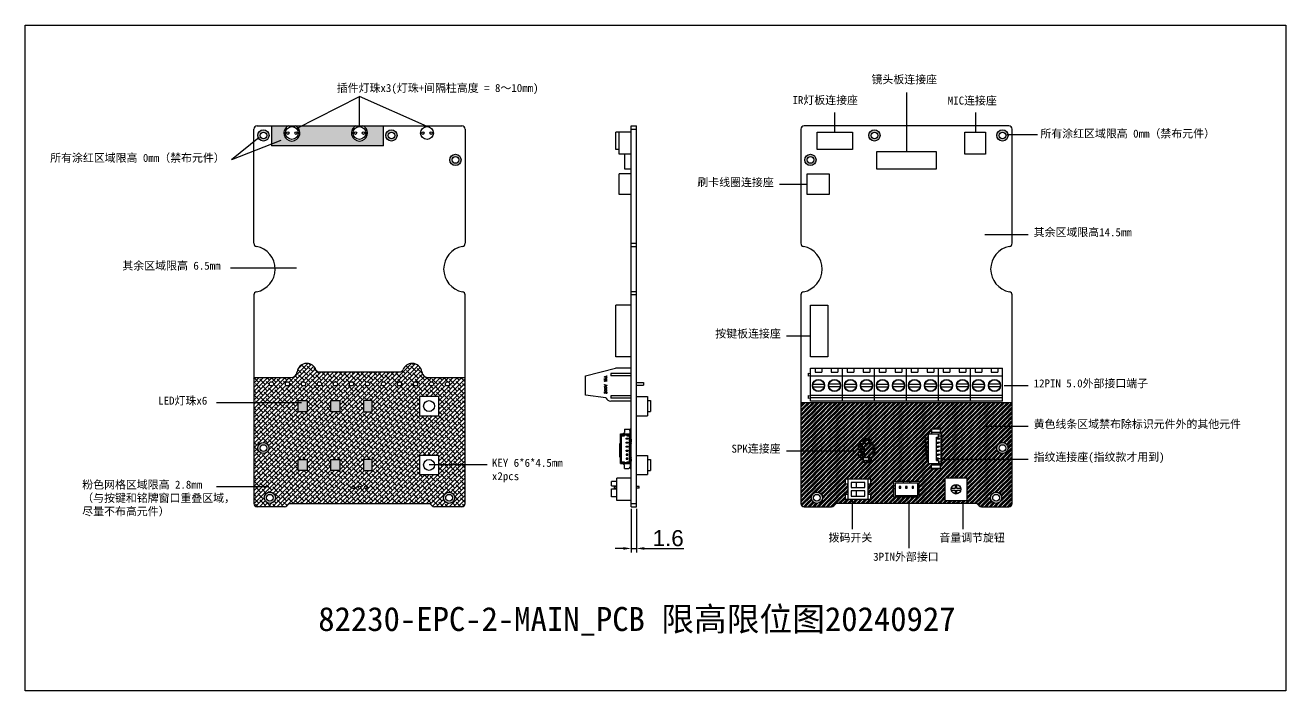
# Model space of a CAD drawing. Header units: millimetres. Extents: x 7 to 1252, y -707 to 211.
# Drawn here: x 6.5 to 400.3, y -474.8 to -266.9 of the extents above; entities that cross this region are included whole.
import ezdxf

# ---------------------------------------------------------------- set-up
doc = ezdxf.new("R2010")
doc.units = ezdxf.units.MM
doc.layers.add('02___PRT_ALL_AXES', color=7, linetype='Continuous')
doc.layers.add('03___PRT_ALL_CURVES', color=7, linetype='Continuous')
doc.styles.get("Standard").update_dxf_attribs({"font": 'arial.ttf'})
doc.dimstyles.new('ISO-25', dxfattribs={"dimtxt": 5, "dimasz": 2.5, "dimexe": 1.25, "dimexo": 0.625, "dimtad": 1, "dimdsep": 46, "dimtxsty": 'Standard', "dimcen": 0, "dimclrd": 6, "dimclre": 6, "dimadec": 0, "dimazin": 2, "dimtfac": 1, "dimtmove": 0, "dimatfit": 3, "dimfxl": 1, "dimarcsym": 0})

# ---------------------------------------------------------------- blocks, each defined once
blk = doc.blocks.new('*D8')
at = {"color": 6, "lineweight": -2}
for p, q in [((195.84, -418), (195.84, -431.63)), ((197.44, -418), (197.44, -431.63)), ((193.34, -430.38), (190.84, -430.38)), ((195.84, -430.38), (197.44, -430.38)), ((199.94, -430.38), (212.32, -430.38))]:
    blk.add_line(p, q, dxfattribs=at)
at = {"color": 6}
for points in [[(193.34, -429.96), (193.34, -430.8), (195.84, -430.38)], [(199.94, -429.96), (199.94, -430.8), (197.44, -430.38)]]:
    blk.add_solid(points, dxfattribs=at)
at = {"layer": 'Defpoints', "color": 0}
for p in [(195.84, -417.38), (197.44, -417.38), (197.44, -430.38)]:
    blk.add_point(p, dxfattribs=at)
at = {"color": 0, "insert": (207.38, -427.2), "char_height": 5, "attachment_point": 5}
blk.add_mtext('1.6', dxfattribs=at)

msp = doc.modelspace()

# ---------------------------------------------------------------- hatches: boundary and pattern name
h = msp.add_hatch(color=1)
h.dxf.hatch_style = 1
h.paths.add_polyline_path([(122.684, -301.378, 1), (119.184, -301.378, 1)])
h.paths.add_polyline_path([(119.884, -301.378, -1), (121.984, -301.378, -1)], flags=16)
h.paths.add_polyline_path([(140.684, -414.545, 1), (137.184, -414.545, 1)])
h.paths.add_polyline_path([(137.884, -414.545, -1), (139.984, -414.545, -1)], flags=16)
h.paths.add_polyline_path([(84.684, -414.545, 1), (81.184, -414.545, 1)])
h.paths.add_polyline_path([(81.884, -414.545, -1), (83.984, -414.545, -1)], flags=16)
h.paths.add_polyline_path([(82.684, -399.014, 1), (79.184, -399.014, 1)])
h.paths.add_polyline_path([(79.884, -399.014, -1), (81.984, -399.014, -1)], flags=16)
h.paths.add_polyline_path([(139.184, -309.014, 1), (142.684, -309.014, 1)])
h.paths.add_polyline_path([(141.984, -309.014, -1), (139.884, -309.014, -1)], flags=16)
h.paths.add_polyline_path([(79.184, -301.378, 1), (82.684, -301.378, 1)])
h.paths.add_polyline_path([(81.984, -301.378, -1), (79.884, -301.378, -1)], flags=16)
h.paths.add_polyline_path([(109.844, -298.378), (92.858, -298.378), (91.691, -298.97, -2.9758017), (88.73, -298.378), (83.434, -298.378), (83.434, -304.628), (118.434, -304.628), (118.434, -298.378), (112.024, -298.378, -4.3588989)])
h = msp.add_hatch(color=1)
h.dxf.hatch_style = 1
h.paths.add_polyline_path([(313.58, -301.378, 1), (310.08, -301.378, 1)])
h.paths.add_polyline_path([(312.88, -301.378, 1), (310.78, -301.378, 1)], flags=16)
h.paths.add_polyline_path([(273.58, -301.378, 1), (270.08, -301.378, 1)])
h.paths.add_polyline_path([(272.88, -301.378, 1), (270.78, -301.378, 1)], flags=16)
h.paths.add_polyline_path([(253.58, -309.014, 1), (250.08, -309.014, 1)])
h.paths.add_polyline_path([(252.88, -309.014, 1), (250.78, -309.014, 1)], flags=16)
h.paths.add_polyline_path([(313.58, -399.014, 1), (310.08, -399.014, 1)])
h.paths.add_polyline_path([(312.88, -399.014, 1), (310.78, -399.014, 1)], flags=16)
h.paths.add_polyline_path([(311.58, -414.545, 1), (308.08, -414.545, 1)])
h.paths.add_polyline_path([(310.88, -414.545, 1), (308.78, -414.545, 1)], flags=16)
h.paths.add_polyline_path([(255.58, -414.545, 1), (252.08, -414.545, 1)])
h.paths.add_polyline_path([(254.88, -414.545, 1), (252.78, -414.545, 1)], flags=16)
h = msp.add_hatch()
h.set_pattern_fill('ANSI38', color=241, scale=0.3)
h.paths.add_polyline_path([(143.934, -377.014), (132.386, -377.014, -0.3822863), (130.398, -375.234, 0.3822863), (127.416, -372.564, 0.3236685), (124.526, -374.566, -0.3181696), (123.583, -375.234), (98.285, -375.234, -0.3180805), (97.342, -374.566, 0.3180805), (94.512, -372.564, 0.3880994), (91.47, -375.233, -0.3823569), (89.482, -377.014), (77.934, -377.014), (77.934, -416.378, 0.4142136), (78.934, -417.378), (87.52, -417.378, 0.1989124), (88.227, -417.085), (88.934, -416.378), (132.934, -416.378), (133.641, -417.085, 0.1989124), (134.348, -417.378), (142.934, -417.378, 0.4142136), (143.934, -416.378)])
h.paths.add_polyline_path([(114.95, -402.555), (114.95, -406.055), (112.15, -406.055), (112.15, -402.555)], flags=16)
h.paths.add_polyline_path([(129.68, -401.305), (135.68, -401.305), (135.68, -407.305), (129.68, -407.305)], flags=16)
h.paths.add_polyline_path([(134.38, -404.305, -1), (130.98, -404.305, -1)], flags=0)
h.paths.add_polyline_path([(113.334, -411.308, -1), (112.534, -411.308, -1)], flags=16)
h.paths.add_polyline_path([(111.334, -411.308, -1), (110.534, -411.308, -1)], flags=16)
h.paths.add_polyline_path([(129.68, -388.905), (129.68, -382.905), (135.68, -382.905), (135.68, -388.905)], flags=16)
h.paths.add_polyline_path([(114.95, -387.655), (112.15, -387.655), (112.15, -384.155), (114.95, -384.155)], flags=16)
h.paths.add_polyline_path([(109.334, -411.308, -1), (108.534, -411.308, -1)], flags=16)
h.paths.add_polyline_path([(104.75, -402.555), (104.75, -406.055), (101.95, -406.055), (101.95, -402.555)], flags=16)
h.paths.add_polyline_path([(130.98, -385.905, -1), (134.38, -385.905, -1)], flags=0)
h.paths.add_polyline_path([(140.684, -414.545, -1), (137.184, -414.545, -1)], flags=16)
h.paths.add_polyline_path([(139.984, -414.545, -1), (137.884, -414.545, -1)], flags=0)
h.paths.add_polyline_path([(104.75, -387.655), (101.95, -387.655), (101.95, -384.155), (104.75, -384.155)], flags=16)
h.paths.add_polyline_path([(122.784, -378.978, -1), (124.084, -378.978, -1)], flags=16)
h.paths.add_polyline_path([(117.784, -378.978, -1), (119.084, -378.978, -1)], flags=16)
h.paths.add_polyline_path([(127.784, -378.978, -1), (129.084, -378.978, -1)], flags=16)
h.paths.add_polyline_path([(112.784, -378.978, -1), (114.084, -378.978, -1)], flags=16)
h.paths.add_polyline_path([(132.784, -378.978, -1), (134.084, -378.978, -1)], flags=16)
h.paths.add_polyline_path([(107.784, -378.978, -1), (109.084, -378.978, -1)], flags=16)
h.paths.add_polyline_path([(94.55, -402.555), (94.55, -406.055), (91.75, -406.055), (91.75, -402.555)], flags=16)
h.paths.add_polyline_path([(137.784, -378.978, -1), (139.084, -378.978, -1)], flags=16)
h.paths.add_polyline_path([(102.784, -378.978, -1), (104.084, -378.978, -1)], flags=16)
h.paths.add_polyline_path([(94.55, -387.655), (91.75, -387.655), (91.75, -384.155), (94.55, -384.155)], flags=16)
h.paths.add_polyline_path([(97.784, -378.978, -1), (99.084, -378.978, -1)], flags=16)
h.paths.add_polyline_path([(92.784, -378.978, -1), (94.084, -378.978, -1)], flags=16)
h.paths.add_polyline_path([(79.184, -399.014, -1), (82.684, -399.014, -1)], flags=16)
h.paths.add_polyline_path([(84.684, -414.545, -1), (81.184, -414.545, -1)], flags=16)
h.paths.add_polyline_path([(87.784, -378.978, -1), (89.084, -378.978, -1)], flags=16)
h.paths.add_polyline_path([(79.884, -399.014, -1), (81.984, -399.014, -1)], flags=0)
h.paths.add_polyline_path([(83.984, -414.545, -1), (81.884, -414.545, -1)], flags=0)
h.paths.add_polyline_path([(82.784, -378.978, -1), (84.084, -378.978, -1)], flags=16)
h = msp.add_hatch(color=2)
h.dxf.hatch_style = 1
h.paths.add_polyline_path([(94.55, -384.155), (91.75, -384.155), (91.75, -387.655), (94.55, -387.655)])
h.paths.add_polyline_path([(101.95, -387.655), (104.75, -387.655), (104.75, -384.155), (101.95, -384.155)])
h.paths.add_polyline_path([(114.95, -387.655), (114.95, -384.155), (112.15, -384.155), (112.15, -387.655)])
h = msp.add_hatch()
h.set_pattern_fill('GOST_GROUND', color=61, scale=0.1)
h.set_pattern_definition([(45, (58.3986, -429.0082), (1.4142136, 0), [2]), (45, (58.6986, -429.0082), (1.4142136, 0), [2]), (45, (58.9986, -429.0082), (1.4142136, 0), [2])])
h.paths.add_polyline_path([(314.83, -402.492), (314.83, -384.786), (248.83, -384.786), (248.83, -416.378, 0.4142136), (249.83, -417.378), (258.416, -417.378, 0.1989124), (259.123, -417.085), (259.83, -416.378), (303.83, -416.378), (304.537, -417.085, 0.1989124), (305.244, -417.378), (313.83, -417.378, 0.4142136), (314.83, -416.378), (314.83, -402.492), (292.83, -402.492), (292.83, -403.878), (292.43, -403.878), (292.43, -405.378), (291.83, -405.378), (291.63, -405.578), (289.83, -405.578), (289.63, -405.378), (289.63, -403.878), (288.63, -403.878), (288.63, -402.538), (287.63, -402.538), (287.63, -402.218), (288.63, -402.218), (288.63, -401.288), (287.63, -401.288), (287.63, -400.968), (288.63, -400.968), (288.63, -400.038), (287.63, -400.038), (287.63, -399.718), (288.63, -399.718), (288.63, -398.788), (287.63, -398.788), (287.63, -398.468), (288.63, -398.468), (288.63, -397.538), (287.63, -397.538), (287.63, -397.218), (288.63, -397.218), (288.63, -396.288), (287.63, -396.288), (287.63, -395.968), (288.63, -395.968), (288.63, -394.628), (289.63, -394.628), (289.63, -393.128), (289.83, -392.928), (291.63, -392.928), (291.83, -393.128), (292.43, -393.128), (292.43, -394.628), (292.83, -394.628), (292.83, -402.492)])
h.paths.add_polyline_path([(313.58, -399.014, -1), (310.08, -399.014, -1)], flags=16)
h.paths.add_polyline_path([(312.88, -399.014, -1), (310.78, -399.014, -1)], flags=0)
h.paths.add_polyline_path([(300.83, -408.378), (300.83, -415.378), (293.83, -415.378), (293.83, -408.378)], flags=16)
h.paths.add_polyline_path([(298.83, -411.878, -1), (295.83, -411.878, -1)], flags=0)
h.paths.add_polyline_path([(311.58, -414.545, -1), (308.08, -414.545, -1)], flags=16)
h.paths.add_polyline_path([(310.88, -414.545, -1), (308.78, -414.545, -1)], flags=0)
h.paths.add_polyline_path([(285.83, -409.458), (285.83, -414.298), (277.83, -414.298), (277.83, -409.458)], flags=16)
h.paths.add_polyline_path([(285.33, -409.958), (285.33, -413.798), (278.33, -413.798), (278.33, -409.958)], flags=0)
h.paths.add_polyline_path([(284.08, -411.058), (284.08, -411.558), (283.58, -411.558), (283.58, -411.058)], flags=0)
h.paths.add_polyline_path([(282.08, -411.058), (282.08, -411.558), (281.58, -411.558), (281.58, -411.058)], flags=0)
h.paths.add_polyline_path([(280.08, -411.058), (280.08, -411.558), (279.58, -411.558), (279.58, -411.058)], flags=0)
h.paths.add_polyline_path([(266.83, -397.628), (268.33, -397.628), (268.33, -397.579), (268.3, -397.579)], flags=16)
h.paths.add_polyline_path([(268.32, -397.559, -1), (268.28, -397.559)], flags=16)
h.paths.add_polyline_path([(270.08, -397.559), (270.1, -397.559), (270.1, -397.349), (270.1, -397.344, 0.2403212), (270.08, -397.314), (270.08, -396.599), (270.06, -396.599), (270.06, -396.619, 2.4142136), (270.04, -396.599), (268.28, -396.599, -0.4142136), (268.3, -396.579), (268.33, -396.579), (268.33, -396.148), (268.28, -396.148, -1), (268.32, -396.148), (268.33, -396.128), (268.33, -396.579), (270.08, -396.579)], flags=16)
h.paths.add_polyline_path([(270.06, -401.967, 2.4142136), (270.04, -401.947), (268.3, -401.947), (268.3, -402.907), (268.32, -402.907, -1), (268.28, -402.907), (268.3, -402.907), (268.3, -402.887, 2.4142136), (268.32, -402.907), (270.06, -402.907), (270.06, -401.947), (270.04, -401.947, -1), (270.08, -401.947), (270.06, -401.947)], flags=16)
h.paths.add_polyline_path([(267.83, -398.978), (267.83, -399.278), (267.43, -399.207), (267.43, -399.048)], flags=16)
h.paths.add_polyline_path([(267.83, -400.228), (267.83, -400.528), (267.43, -400.457), (267.43, -400.298)], flags=16)
h.paths.add_polyline_path([(270.68, -408.728), (270.68, -410.228), (269.83, -410.228), (269.83, -413.528), (270.68, -413.528), (270.68, -415.028), (269.83, -415.028), (263.53, -415.028), (262.68, -415.028), (262.68, -413.528), (263.53, -413.528), (263.53, -410.228), (262.68, -410.228), (262.68, -408.728), (263.53, -408.728), (269.83, -408.728)], flags=16)
h.paths.add_polyline_path([(268.83, -409.728), (268.83, -411.378), (264.53, -411.378), (264.53, -409.728)], flags=0)
h.paths.add_polyline_path([(268.83, -412.378), (268.83, -414.028), (264.53, -414.028), (264.53, -412.378)], flags=0)
h.paths.add_polyline_path([(255.58, -414.545, -1), (252.08, -414.545, -1)], flags=16)
h.paths.add_polyline_path([(254.88, -414.545, -1), (252.78, -414.545, -1)], flags=0)
h = msp.add_hatch(color=2)
h.dxf.hatch_style = 1
h.paths.add_polyline_path([(94.55, -402.555), (91.75, -402.555), (91.75, -406.055), (94.55, -406.055)])
h.paths.add_polyline_path([(101.95, -406.055), (104.75, -406.055), (104.75, -402.555), (101.95, -402.555)])
h.paths.add_polyline_path([(114.95, -406.055), (114.95, -402.555), (112.15, -402.555), (112.15, -406.055)])

# ---------------------------------------------------------------- linework, layer by layer
at = {"color": 6}
for p, q in [((91.226, -299.206), (110.934, -289.211)), ((132.048, -298.628), (110.934, -289.211)), ((110.934, -298.628), (110.934, -289.211)), ((281.942, -306.378), (281.942, -287.972)), ((259.471, -300.378), (259.471, -294.194)), ((303.533, -300.378), (303.533, -294.175)), ((79.619, -301.983), (70.985, -308.984)), ((86.402, -302.95), (70.985, -308.984)), ((322.738, -301.193), (313.189, -301.193)), ((242.119, -316.578), (250.83, -316.578)), ((306.33, -332.29), (319.83, -332.29)), ((70.644, -342.769), (91.294, -342.769)), ((244.364, -363.956), (251.83, -363.956)), ((312.318, -379.488), (319.83, -379.488)), ((92.858, -384.887), (66.217, -384.887)), ((306.33, -392.213), (319.83, -392.213)), ((244.364, -399.898), (265.995, -399.898)), ((150.787, -404.305), (132.68, -404.305)), ((292.83, -402.492), (319.83, -402.492)), ((82.662, -411.126), (66.217, -411.126)), ((264.859, -415.463), (264.859, -424.382)), ((282.55, -415.463), (282.55, -430.332)), ((299.467, -415.463), (299.467, -424.382))]:
    msp.add_line(p, q, dxfattribs=at)
at = {"color": 7, "linetype": 'Continuous'}
for p, q in [((78.934, -298.378), (142.934, -298.378)), ((195.84, -417.378), (195.84, -298.378)), ((195.84, -298.378), (197.44, -298.378)), ((197.44, -417.378), (197.44, -298.378)), ((313.83, -298.378), (249.83, -298.378)), ((77.934, -335.069), (77.934, -299.378)), ((143.934, -299.378), (143.934, -335.069)), ((195.84, -299.378), (197.44, -299.378)), ((248.83, -299.378), (248.83, -335.069)), ((314.83, -335.069), (314.83, -299.378)), ((195.84, -335.069), (197.44, -335.069)), ((195.84, -336.052), (197.44, -336.052)), ((197.44, -350.204), (195.84, -350.204)), ((77.934, -351.187), (77.934, -416.378)), ((143.934, -416.378), (143.934, -351.187)), ((197.44, -351.187), (195.84, -351.187)), ((248.83, -351.187), (248.83, -416.378)), ((314.83, -416.378), (314.83, -351.187)), ((197.44, -378.578), (199.64, -378.578)), ((197.44, -379.378), (199.64, -379.378)), ((199.64, -378.578), (199.64, -379.378)), ((135.68, -382.905), (129.68, -382.905)), ((129.68, -382.905), (129.68, -388.905)), ((135.68, -388.905), (135.68, -382.905)), ((129.68, -388.905), (135.68, -388.905)), ((135.68, -401.305), (129.68, -401.305)), ((129.68, -401.305), (129.68, -407.305)), ((135.68, -407.305), (135.68, -401.305)), ((129.68, -407.305), (135.68, -407.305)), ((198.34, -411.058), (197.44, -411.058)), ((198.34, -411.558), (197.44, -411.558)), ((198.34, -411.558), (198.34, -411.058)), ((87.52, -417.378), (78.934, -417.378)), ((88.227, -417.085), (88.934, -416.378)), ((88.934, -416.378), (132.934, -416.378)), ((132.934, -416.378), (133.641, -417.085)), ((142.934, -417.378), (134.348, -417.378)), ((195.84, -416.378), (197.44, -416.378)), ((195.84, -417.378), (197.44, -417.378)), ((249.83, -417.378), (258.416, -417.378)), ((259.123, -417.085), (259.83, -416.378)), ((303.83, -416.378), (259.83, -416.378)), ((303.83, -416.378), (304.537, -417.085)), ((305.244, -417.378), (313.83, -417.378))]:
    msp.add_line(p, q, dxfattribs=at)
at = {"color": 4, "linetype": 'Continuous'}
for p, q in [((191.04, -305.778), (191.04, -300.378)), ((195.84, -300.378), (191.04, -300.378)), ((192.04, -307.178), (192.04, -300.378)), ((192.04, -305.778), (191.04, -305.778)), ((195.84, -307.178), (192.04, -307.178)), ((193.84, -311.878), (193.84, -307.178)), ((192.04, -319.778), (192.04, -313.378)), ((195.84, -313.378), (192.04, -313.378)), ((195.84, -311.878), (193.84, -311.878)), ((195.84, -319.778), (192.04, -319.778)), ((195.84, -354.378), (191.04, -354.378)), ((191.04, -370.578), (191.04, -354.378)), ((94.452, -372.564), (94.512, -372.564)), ((127.355, -372.564), (127.416, -372.564)), ((181.54, -376.478), (190.94, -374.078)), ((195.84, -374.078), (190.94, -374.078)), ((195.84, -370.578), (191.04, -370.578)), ((251.83, -374.078), (311.83, -374.078)), ((251.83, -384.378), (251.83, -374.078)), ((253.28, -374.078), (253.28, -375.278)), ((255.38, -374.078), (255.38, -375.278)), ((258.28, -374.078), (258.28, -375.278)), ((260.38, -374.078), (260.38, -375.278)), ((261.83, -384.378), (261.83, -374.078)), ((263.28, -374.078), (263.28, -375.278)), ((265.38, -374.078), (265.38, -375.278)), ((268.28, -374.078), (268.28, -375.278)), ((270.38, -374.078), (270.38, -375.278)), ((271.83, -384.378), (271.83, -374.078)), ((273.28, -374.078), (273.28, -375.278)), ((275.38, -374.078), (275.38, -375.278)), ((278.28, -374.078), (278.28, -375.278)), ((280.38, -374.078), (280.38, -375.278)), ((281.83, -384.378), (281.83, -374.078)), ((283.28, -374.078), (283.28, -375.278)), ((285.38, -374.078), (285.38, -375.278)), ((288.28, -374.078), (288.28, -375.278)), ((290.38, -374.078), (290.38, -375.278)), ((291.83, -384.378), (291.83, -374.078)), ((293.28, -374.078), (293.28, -375.278)), ((295.38, -374.078), (295.38, -375.278)), ((298.28, -374.078), (298.28, -375.278)), ((300.38, -374.078), (300.38, -375.278)), ((301.83, -384.378), (301.83, -374.078)), ((303.28, -374.078), (303.28, -375.278)), ((305.38, -374.078), (305.38, -375.278)), ((308.28, -374.078), (308.28, -375.278)), ((310.38, -374.078), (310.38, -375.278)), ((311.83, -384.378), (311.83, -374.078)), ((77.934, -377.014), (89.482, -377.014)), ((98.285, -375.234), (123.583, -375.234)), ((132.386, -377.014), (143.934, -377.014)), ((181.54, -382.478), (181.54, -376.478)), ((187.44, -376.728), (188.24, -376.461)), ((187.44, -376.861), (187.44, -376.728)), ((188.24, -377.128), (187.44, -376.861)), ((187.525, -377.295), (187.44, -377.295)), ((187.44, -377.295), (187.44, -377.861)), ((187.44, -377.861), (187.883, -377.861)), ((187.44, -377.995), (188.24, -377.995)), ((187.44, -378.095), (187.44, -377.995)), ((187.508, -376.795), (187.968, -376.645)), ((187.968, -376.945), (187.508, -376.795)), ((187.525, -377.778), (187.525, -377.295)), ((187.798, -377.778), (187.525, -377.778)), ((187.747, -377.428), (187.73, -377.511)), ((187.73, -377.511), (187.73, -377.611)), ((187.73, -377.611), (187.747, -377.695)), ((187.798, -377.345), (187.747, -377.428)), ((187.747, -377.695), (187.798, -377.778)), ((187.866, -377.295), (187.798, -377.345)), ((187.815, -377.511), (187.832, -377.445)), ((187.815, -377.611), (187.815, -377.511)), ((187.832, -377.678), (187.815, -377.611)), ((187.832, -377.445), (187.866, -377.395)), ((187.883, -377.745), (187.832, -377.678)), ((187.951, -377.261), (187.866, -377.295)), ((187.866, -377.395), (187.917, -377.361)), ((187.883, -377.861), (187.883, -377.745)), ((187.917, -377.361), (187.968, -377.345)), ((188.019, -377.261), (187.951, -377.261)), ((187.968, -376.645), (187.968, -376.945)), ((187.968, -377.345), (188.002, -377.345)), ((188.002, -377.345), (188.053, -377.361)), ((188.104, -377.295), (188.019, -377.261)), ((188.24, -376.561), (188.036, -376.628)), ((188.036, -376.628), (188.036, -376.961)), ((188.036, -376.961), (188.24, -377.028)), ((188.104, -377.728), (188.036, -377.761)), ((188.036, -377.761), (188.036, -377.861)), ((188.036, -377.861), (188.104, -377.828)), ((188.053, -377.361), (188.104, -377.395)), ((188.172, -377.345), (188.104, -377.295)), ((188.104, -377.395), (188.138, -377.445)), ((188.138, -377.678), (188.104, -377.728)), ((188.104, -377.828), (188.172, -377.778)), ((188.138, -377.445), (188.155, -377.511)), ((188.155, -377.611), (188.138, -377.678)), ((188.155, -377.511), (188.155, -377.611)), ((188.223, -377.428), (188.172, -377.345)), ((188.172, -377.778), (188.223, -377.695)), ((188.24, -377.511), (188.223, -377.428)), ((188.223, -377.695), (188.24, -377.611)), ((188.24, -376.461), (188.24, -376.561)), ((188.24, -377.028), (188.24, -377.128)), ((188.24, -377.611), (188.24, -377.511)), ((188.24, -377.995), (188.24, -378.095)), ((195.84, -375.728), (189.44, -375.728)), ((189.44, -375.728), (189.44, -376.428)), ((195.84, -376.428), (189.44, -376.428)), ((251.23, -375.578), (251.83, -375.728)), ((251.23, -376.578), (251.23, -375.578)), ((251.818, -376.431), (251.23, -376.578)), ((251.83, -376.478), (311.83, -376.478)), ((253.28, -375.278), (255.38, -375.278)), ((258.28, -375.278), (260.38, -375.278)), ((263.28, -375.278), (265.38, -375.278)), ((268.28, -375.278), (270.38, -375.278)), ((273.28, -375.278), (275.38, -375.278)), ((278.28, -375.278), (280.38, -375.278)), ((283.28, -375.278), (285.38, -375.278)), ((288.28, -375.278), (290.38, -375.278)), ((293.28, -375.278), (295.38, -375.278)), ((298.28, -375.278), (300.38, -375.278)), ((303.28, -375.278), (305.38, -375.278)), ((308.28, -375.278), (310.38, -375.278)), ((187.559, -378.195), (187.44, -378.095)), ((187.44, -379.128), (188.24, -379.395)), ((187.44, -379.228), (187.44, -379.128)), ((188.138, -379.461), (187.44, -379.228)), ((187.44, -379.695), (188.138, -379.461)), ((188.24, -379.528), (187.44, -379.795)), ((187.44, -379.795), (187.44, -379.695)), ((187.457, -380.128), (187.44, -380.228)), ((187.44, -380.228), (187.457, -380.328)), ((187.457, -380.861), (187.44, -380.961)), ((187.44, -380.961), (187.457, -381.061)), ((187.44, -381.678), (187.457, -381.561)), ((187.44, -381.711), (187.44, -381.678)), ((187.457, -381.828), (187.44, -381.711)), ((187.508, -380.045), (187.457, -380.128)), ((187.457, -380.328), (187.508, -380.411)), ((187.508, -380.778), (187.457, -380.861)), ((187.457, -381.061), (187.508, -381.145)), ((187.457, -381.561), (187.491, -381.495)), ((187.491, -381.895), (187.457, -381.828)), ((187.491, -381.495), (187.559, -381.428)), ((187.559, -381.961), (187.491, -381.895)), ((187.559, -379.995), (187.508, -380.045)), ((187.508, -380.411), (187.559, -380.461)), ((187.559, -380.728), (187.508, -380.778)), ((187.508, -381.145), (187.559, -381.195)), ((187.542, -380.145), (187.525, -380.228)), ((187.525, -380.228), (187.542, -380.311)), ((187.542, -380.878), (187.525, -380.961)), ((187.525, -380.961), (187.542, -381.045)), ((187.542, -381.578), (187.525, -381.661)), ((187.525, -381.661), (187.525, -381.728)), ((187.525, -381.728), (187.542, -381.811)), ((187.577, -380.095), (187.542, -380.145)), ((187.542, -380.311), (187.577, -380.361)), ((187.577, -380.828), (187.542, -380.878)), ((187.542, -381.045), (187.577, -381.095)), ((187.577, -381.528), (187.542, -381.578)), ((187.542, -381.811), (187.577, -381.861)), ((187.696, -378.195), (187.559, -378.195)), ((187.628, -379.961), (187.559, -379.995)), ((187.559, -380.461), (187.628, -380.495)), ((187.628, -380.695), (187.559, -380.728)), ((187.559, -381.195), (187.628, -381.228)), ((187.559, -381.428), (187.628, -381.411)), ((187.628, -381.978), (187.559, -381.961)), ((188.24, -378.095), (187.577, -378.095)), ((187.577, -378.095), (187.696, -378.195)), ((187.679, -380.028), (187.577, -380.095)), ((187.577, -380.361), (187.679, -380.428)), ((187.679, -380.761), (187.577, -380.828)), ((187.577, -381.095), (187.679, -381.161)), ((187.628, -381.495), (187.577, -381.528)), ((187.577, -381.861), (187.628, -381.895)), ((187.679, -379.945), (187.628, -379.961)), ((187.628, -380.495), (187.679, -380.511)), ((187.679, -380.678), (187.628, -380.695)), ((187.628, -381.228), (187.679, -381.245)), ((187.628, -381.411), (187.662, -381.411)), ((187.662, -381.495), (187.628, -381.495)), ((187.628, -381.895), (187.628, -381.978)), ((187.662, -381.411), (187.73, -381.428)), ((187.73, -381.528), (187.662, -381.495)), ((187.764, -379.928), (187.679, -379.945)), ((187.781, -380.011), (187.679, -380.028)), ((187.679, -380.428), (187.781, -380.445)), ((187.679, -380.511), (187.764, -380.528)), ((187.764, -380.661), (187.679, -380.678)), ((187.781, -380.745), (187.679, -380.761)), ((187.679, -381.161), (187.781, -381.178)), ((187.679, -381.245), (187.764, -381.261)), ((187.73, -381.428), (187.781, -381.461)), ((187.764, -381.561), (187.73, -381.528)), ((187.917, -379.928), (187.764, -379.928)), ((187.764, -380.528), (187.917, -380.528)), ((187.917, -380.661), (187.764, -380.661)), ((187.764, -381.261), (187.917, -381.261)), ((187.798, -381.661), (187.764, -381.561)), ((187.9, -380.011), (187.781, -380.011)), ((187.781, -380.445), (187.9, -380.445)), ((187.9, -380.745), (187.781, -380.745)), ((187.781, -381.178), (187.9, -381.178)), ((187.781, -381.461), (187.832, -381.528)), ((187.798, -381.728), (187.798, -381.661)), ((187.866, -381.728), (187.798, -381.728)), ((187.832, -381.528), (187.866, -381.445)), ((187.866, -381.445), (187.917, -381.411)), ((187.883, -381.561), (187.866, -381.661)), ((187.866, -381.661), (187.866, -381.728)), ((187.917, -381.511), (187.883, -381.561)), ((188.002, -380.028), (187.9, -380.011)), ((187.9, -380.445), (188.002, -380.428)), ((188.002, -380.761), (187.9, -380.745)), ((187.9, -381.178), (188.002, -381.161)), ((188.002, -379.945), (187.917, -379.928)), ((187.917, -380.528), (188.002, -380.511)), ((188.002, -380.678), (187.917, -380.661)), ((187.917, -381.261), (188.002, -381.245)), ((187.917, -381.411), (187.985, -381.395)), ((187.985, -381.478), (187.917, -381.511)), ((187.985, -381.395), (188.053, -381.395)), ((188.053, -381.478), (187.985, -381.478)), ((188.053, -379.961), (188.002, -379.945)), ((188.104, -380.095), (188.002, -380.028)), ((188.002, -380.428), (188.104, -380.361)), ((188.002, -380.511), (188.053, -380.495)), ((188.053, -380.695), (188.002, -380.678)), ((188.104, -380.828), (188.002, -380.761)), ((188.002, -381.161), (188.104, -381.095)), ((188.002, -381.245), (188.053, -381.228)), ((188.121, -379.995), (188.053, -379.961)), ((188.053, -380.495), (188.121, -380.461)), ((188.121, -380.728), (188.053, -380.695)), ((188.053, -381.228), (188.121, -381.195)), ((188.053, -381.395), (188.104, -381.411)), ((188.087, -381.495), (188.053, -381.478)), ((188.053, -381.911), (188.087, -381.895)), ((188.053, -381.995), (188.053, -381.911)), ((188.104, -381.978), (188.053, -381.995)), ((188.121, -381.528), (188.087, -381.495)), ((188.087, -381.895), (188.121, -381.861)), ((188.138, -380.145), (188.104, -380.095)), ((188.104, -380.361), (188.138, -380.311)), ((188.138, -380.878), (188.104, -380.828)), ((188.104, -381.095), (188.138, -381.045)), ((188.104, -381.411), (188.155, -381.445)), ((188.155, -381.945), (188.104, -381.978)), ((188.172, -380.045), (188.121, -379.995)), ((188.121, -380.461), (188.172, -380.411)), ((188.172, -380.778), (188.121, -380.728)), ((188.121, -381.195), (188.172, -381.145)), ((188.138, -381.561), (188.121, -381.528)), ((188.121, -381.861), (188.138, -381.828)), ((188.155, -380.228), (188.138, -380.145)), ((188.138, -380.311), (188.155, -380.228)), ((188.155, -380.961), (188.138, -380.878)), ((188.138, -381.045), (188.155, -380.961)), ((188.155, -381.645), (188.138, -381.561)), ((188.138, -381.828), (188.155, -381.745)), ((188.155, -381.445), (188.189, -381.495)), ((188.155, -381.745), (188.155, -381.645)), ((188.189, -381.895), (188.155, -381.945)), ((188.223, -380.128), (188.172, -380.045)), ((188.172, -380.411), (188.223, -380.328)), ((188.223, -380.861), (188.172, -380.778)), ((188.172, -381.145), (188.223, -381.061)), ((188.189, -381.495), (188.223, -381.561)), ((188.223, -381.828), (188.189, -381.895)), ((188.24, -380.228), (188.223, -380.128)), ((188.223, -380.328), (188.24, -380.228)), ((188.24, -380.961), (188.223, -380.861)), ((188.223, -381.061), (188.24, -380.961)), ((188.223, -381.561), (188.24, -381.628)), ((188.24, -381.761), (188.223, -381.828)), ((188.24, -379.395), (188.24, -379.528)), ((188.24, -381.628), (188.24, -381.761)), ((252.575, -379.088), (256.085, -379.088)), ((252.575, -379.888), (256.085, -379.888)), ((261.085, -379.088), (257.575, -379.088)), ((261.085, -379.888), (257.575, -379.888)), ((262.575, -379.088), (266.085, -379.088)), ((262.575, -379.888), (266.085, -379.888)), ((271.085, -379.088), (267.575, -379.088)), ((271.085, -379.888), (267.575, -379.888)), ((272.575, -379.088), (276.085, -379.088)), ((272.575, -379.888), (276.085, -379.888)), ((281.085, -379.088), (277.575, -379.088)), ((281.085, -379.888), (277.575, -379.888)), ((282.575, -379.088), (286.085, -379.088)), ((282.575, -379.888), (286.085, -379.888)), ((291.085, -379.088), (287.575, -379.088)), ((291.085, -379.888), (287.575, -379.888)), ((292.575, -379.088), (296.085, -379.088)), ((292.575, -379.888), (296.085, -379.888)), ((301.085, -379.088), (297.575, -379.088)), ((301.085, -379.888), (297.575, -379.888)), ((302.575, -379.088), (306.085, -379.088)), ((302.575, -379.888), (306.085, -379.888)), ((311.085, -379.088), (307.575, -379.088)), ((311.085, -379.888), (307.575, -379.888)), ((187.94, -383.378), (181.54, -382.478)), ((195.84, -382.728), (189.44, -382.728)), ((189.44, -382.728), (189.44, -383.428)), ((195.84, -383.428), (189.44, -383.428)), ((195.84, -384.378), (189.44, -384.378)), ((197.44, -382.905), (200.94, -382.905)), ((200.94, -382.905), (200.94, -388.905)), ((200.94, -384.205), (201.84, -384.205)), ((201.84, -384.205), (201.84, -387.605)), ((251.23, -382.578), (251.83, -382.728)), ((251.23, -383.578), (251.23, -382.578)), ((251.83, -383.428), (251.23, -383.578)), ((251.83, -382.478), (311.83, -382.478)), ((311.83, -383.378), (251.83, -383.378)), ((311.83, -384.378), (251.83, -384.378)), ((197.44, -388.905), (200.94, -388.905)), ((200.94, -387.605), (201.84, -387.605)), ((193.74, -393.128), (195.04, -393.128)), ((193.74, -393.128), (193.74, -394.128)), ((195.04, -393.128), (195.54, -393.628)), ((195.54, -394.628), (195.54, -393.628)), ((195.64, -392.928), (195.84, -392.928)), ((195.64, -394.278), (195.64, -392.928)), ((195.84, -393.128), (195.64, -393.128)), ((289.63, -393.128), (289.83, -392.928)), ((292.43, -393.128), (289.63, -393.128)), ((289.63, -393.128), (289.63, -394.628)), ((291.63, -392.928), (289.83, -392.928)), ((291.63, -392.928), (291.83, -393.128)), ((292.43, -394.628), (292.43, -393.128)), ((192.44, -397.628), (192.24, -397.628)), ((192.24, -401.878), (192.24, -397.628)), ((192.44, -394.628), (195.69, -394.628)), ((192.44, -403.878), (192.44, -394.628)), ((192.84, -395.628), (192.44, -395.628)), ((192.84, -403.878), (192.84, -394.628)), ((192.84, -394.928), (195.54, -394.928)), ((192.84, -395.228), (193.74, -395.228)), ((193.24, -394.628), (193.74, -394.128)), ((193.74, -395.228), (193.74, -394.928)), ((194.215, -395.968), (194.815, -395.968)), ((194.315, -396.068), (194.215, -395.968)), ((194.215, -396.288), (194.215, -395.968)), ((194.215, -396.288), (194.315, -396.188)), ((194.815, -396.288), (194.215, -396.288)), ((194.215, -397.218), (194.815, -397.218)), ((194.315, -397.318), (194.215, -397.218)), ((194.215, -397.538), (194.215, -397.218)), ((194.315, -397.438), (194.215, -397.538)), ((194.815, -397.538), (194.215, -397.538)), ((194.715, -396.068), (194.315, -396.068)), ((194.315, -396.068), (194.315, -396.188)), ((194.315, -396.188), (194.715, -396.188)), ((194.715, -397.318), (194.315, -397.318)), ((194.315, -397.318), (194.315, -397.438)), ((194.315, -397.438), (194.715, -397.438)), ((194.44, -394.928), (194.44, -395.228)), ((194.44, -395.228), (195.24, -395.228)), ((194.715, -396.068), (194.815, -395.968)), ((194.715, -396.188), (194.715, -396.068)), ((194.815, -396.288), (194.715, -396.188)), ((194.815, -397.218), (194.715, -397.318)), ((194.715, -397.438), (194.715, -397.318)), ((194.815, -397.538), (194.715, -397.438)), ((194.815, -395.968), (194.815, -396.288)), ((194.815, -397.218), (194.815, -397.538)), ((195.54, -394.928), (195.24, -395.228)), ((195.24, -395.228), (195.24, -403.278)), ((195.64, -394.278), (195.54, -394.278)), ((195.54, -394.478), (195.84, -394.478)), ((195.54, -394.928), (195.54, -403.578)), ((195.69, -394.878), (195.69, -394.628)), ((195.84, -394.878), (195.69, -394.878)), ((195.69, -395.378), (195.84, -395.378)), ((195.69, -395.378), (195.69, -403.128)), ((195.84, -395.968), (195.69, -395.968)), ((195.69, -396.288), (195.84, -396.288)), ((195.84, -397.218), (195.69, -397.218)), ((195.69, -397.538), (195.84, -397.538)), ((195.82, -397.559), (195.69, -397.559)), ((195.69, -397.579), (195.84, -397.579)), ((195.82, -396.288), (195.82, -397.218)), ((195.82, -397.538), (195.82, -397.559)), ((266.83, -397.628), (271.28, -397.628)), ((266.83, -399.553), (266.83, -397.628)), ((268.03, -397.628), (268.03, -398.628)), ((268.28, -396.148), (268.33, -396.148)), ((268.28, -396.148), (268.28, -397.559)), ((268.28, -396.599), (270.08, -396.599)), ((270.1, -397.559), (268.28, -397.559)), ((270.13, -396.128), (268.3, -396.128)), ((268.3, -397.579), (268.3, -396.128)), ((270.06, -396.579), (268.3, -396.579)), ((268.3, -397.579), (270.06, -397.579)), ((268.33, -396.579), (268.33, -396.128)), ((268.33, -397.628), (268.33, -397.579)), ((268.33, -397.599), (270.06, -397.599)), ((270.06, -396.579), (270.06, -397.599)), ((270.08, -397.559), (270.08, -396.599)), ((270.08, -397.349), (270.1, -397.349)), ((270.1, -397.559), (270.1, -397.349)), ((270.83, -396.828), (270.13, -396.128)), ((270.83, -397.628), (270.83, -396.828)), ((271.28, -397.628), (271.28, -398.978)), ((288.63, -395.968), (287.63, -395.968)), ((287.63, -395.968), (287.63, -396.288)), ((287.63, -396.288), (288.63, -396.288)), ((288.63, -397.218), (287.63, -397.218)), ((287.63, -397.218), (287.63, -397.538)), ((287.63, -397.538), (288.63, -397.538)), ((288.03, -395.968), (288.03, -396.288)), ((288.03, -397.218), (288.03, -397.538)), ((288.63, -394.628), (292.83, -394.628)), ((288.63, -394.628), (288.63, -403.878)), ((292.43, -394.128), (289.63, -394.128)), ((291.23, -395.628), (291.83, -395.628)), ((291.23, -402.878), (291.23, -395.628)), ((291.23, -395.968), (291.88, -395.968)), ((291.88, -396.288), (291.23, -396.288)), ((291.23, -397.218), (291.88, -397.218)), ((291.23, -397.538), (291.88, -397.538)), ((291.83, -395.628), (291.83, -394.628)), ((291.83, -395.228), (292.53, -395.228)), ((292.23, -396.068), (291.88, -395.968)), ((291.88, -396.288), (291.88, -395.968)), ((291.88, -396.288), (292.23, -396.188)), ((292.23, -397.318), (291.88, -397.218)), ((291.88, -397.538), (291.88, -397.218)), ((292.23, -397.438), (291.88, -397.538)), ((292.23, -396.068), (292.23, -396.188)), ((292.23, -397.318), (292.23, -397.438)), ((292.83, -394.928), (292.53, -395.228)), ((292.53, -395.228), (292.53, -403.278)), ((292.83, -403.878), (292.83, -394.628)), ((192.24, -398.978), (192.44, -398.978)), ((192.44, -399.278), (192.24, -399.278)), ((192.24, -400.228), (192.44, -400.228)), ((192.44, -400.528), (192.24, -400.528)), ((194.215, -398.468), (194.815, -398.468)), ((194.315, -398.568), (194.215, -398.468)), ((194.215, -398.788), (194.215, -398.468)), ((194.315, -398.688), (194.215, -398.788)), ((194.815, -398.788), (194.215, -398.788)), ((194.215, -399.718), (194.815, -399.718)), ((194.315, -399.818), (194.215, -399.718)), ((194.215, -400.038), (194.215, -399.718)), ((194.315, -399.938), (194.215, -400.038)), ((194.215, -400.038), (194.815, -400.038)), ((194.815, -400.968), (194.215, -400.968)), ((194.315, -401.068), (194.215, -400.968)), ((194.215, -400.968), (194.215, -401.288)), ((194.315, -401.188), (194.215, -401.288)), ((194.215, -401.288), (194.815, -401.288)), ((194.715, -398.568), (194.315, -398.568)), ((194.315, -398.568), (194.315, -398.688)), ((194.315, -398.688), (194.715, -398.688)), ((194.715, -399.818), (194.315, -399.818)), ((194.315, -399.938), (194.315, -399.818)), ((194.715, -399.938), (194.315, -399.938)), ((194.315, -401.068), (194.715, -401.068)), ((194.315, -401.188), (194.315, -401.068)), ((194.715, -401.188), (194.315, -401.188)), ((194.815, -398.468), (194.715, -398.568)), ((194.715, -398.568), (194.715, -398.688)), ((194.815, -398.788), (194.715, -398.688)), ((194.815, -399.718), (194.715, -399.818)), ((194.715, -399.938), (194.715, -399.818)), ((194.815, -400.038), (194.715, -399.938)), ((194.815, -400.968), (194.715, -401.068)), ((194.715, -401.068), (194.715, -401.188)), ((194.815, -401.288), (194.715, -401.188)), ((194.815, -398.468), (194.815, -398.788)), ((194.815, -399.718), (194.815, -400.038)), ((194.815, -401.288), (194.815, -400.968)), ((195.84, -398.468), (195.69, -398.468)), ((195.69, -398.788), (195.84, -398.788)), ((195.69, -398.978), (195.84, -398.978)), ((195.84, -399.278), (195.69, -399.278)), ((195.84, -399.718), (195.69, -399.718)), ((195.69, -400.038), (195.84, -400.038)), ((195.69, -400.228), (195.84, -400.228)), ((195.84, -400.528), (195.69, -400.528)), ((195.84, -400.968), (195.69, -400.968)), ((195.69, -401.288), (195.84, -401.288)), ((195.74, -398.978), (195.74, -399.278)), ((195.74, -400.228), (195.74, -400.528)), ((197.44, -401.305), (200.94, -401.305)), ((200.94, -401.305), (200.94, -407.305)), ((266.83, -397.828), (267.23, -398.028)), ((268.455, -399.553), (266.83, -399.553)), ((266.83, -399.953), (268.455, -399.953)), ((266.83, -401.878), (266.83, -399.953)), ((267.23, -401.478), (266.83, -401.677)), ((267.23, -398.028), (268.03, -398.028)), ((268.03, -401.478), (267.23, -401.478)), ((267.43, -399.048), (267.83, -398.978)), ((267.43, -399.048), (267.43, -399.207)), ((267.83, -399.278), (267.43, -399.207)), ((267.43, -400.298), (267.83, -400.228)), ((267.43, -400.298), (267.43, -400.457)), ((267.83, -400.528), (267.43, -400.457)), ((268.58, -398.978), (267.83, -398.978)), ((267.83, -399.278), (267.83, -398.978)), ((268.58, -399.278), (267.83, -399.278)), ((268.58, -400.228), (267.83, -400.228)), ((267.83, -400.528), (267.83, -400.228)), ((268.58, -400.528), (267.83, -400.528)), ((268.03, -398.628), (268.58, -398.628)), ((268.03, -400.878), (268.58, -400.878)), ((268.03, -400.878), (268.03, -401.878)), ((268.455, -399.278), (268.455, -399.553)), ((268.455, -399.953), (268.455, -400.228)), ((268.58, -398.628), (268.58, -400.878)), ((271.08, -398.978), (272.13, -398.978)), ((271.08, -399.278), (271.08, -398.978)), ((272.13, -399.278), (271.08, -399.278)), ((271.08, -400.228), (272.13, -400.228)), ((271.08, -400.528), (271.08, -400.228)), ((272.13, -400.528), (271.08, -400.528)), ((271.28, -399.278), (271.28, -400.228)), ((271.28, -400.528), (271.28, -401.878)), ((271.33, -398.978), (271.33, -399.278)), ((271.33, -400.228), (271.33, -400.528)), ((271.43, -399.278), (271.43, -398.978)), ((271.43, -400.528), (271.43, -400.228)), ((272.047, -398.978), (272.047, -399.278)), ((272.047, -400.228), (272.047, -400.528)), ((272.13, -399.278), (272.13, -398.978)), ((272.13, -400.528), (272.13, -400.228)), ((288.63, -398.468), (287.63, -398.468)), ((287.63, -398.468), (287.63, -398.788)), ((287.63, -398.788), (288.63, -398.788)), ((288.63, -399.718), (287.63, -399.718)), ((287.63, -399.718), (287.63, -400.038)), ((288.63, -400.038), (287.63, -400.038)), ((287.63, -400.968), (288.63, -400.968)), ((287.63, -401.288), (287.63, -400.968)), ((288.63, -401.288), (287.63, -401.288)), ((288.03, -398.468), (288.03, -398.788)), ((288.03, -400.038), (288.03, -399.718)), ((288.03, -401.288), (288.03, -400.968)), ((291.23, -398.468), (291.88, -398.468)), ((291.23, -398.788), (291.88, -398.788)), ((291.23, -399.718), (291.88, -399.718)), ((291.23, -400.038), (291.88, -400.038)), ((291.23, -400.968), (291.88, -400.968)), ((291.23, -401.288), (291.88, -401.288)), ((292.23, -398.568), (291.88, -398.468)), ((291.88, -398.788), (291.88, -398.468)), ((292.23, -398.688), (291.88, -398.788)), ((292.23, -399.818), (291.88, -399.718)), ((291.88, -400.038), (291.88, -399.718)), ((292.23, -399.938), (291.88, -400.038)), ((292.23, -401.068), (291.88, -400.968)), ((291.88, -400.968), (291.88, -401.288)), ((292.23, -401.188), (291.88, -401.288)), ((292.23, -398.568), (292.23, -398.688)), ((292.23, -399.938), (292.23, -399.818)), ((292.23, -401.188), (292.23, -401.068)), ((192.44, -401.878), (192.24, -401.878)), ((192.84, -402.878), (192.44, -402.878)), ((192.44, -403.878), (195.69, -403.878)), ((192.84, -403.278), (193.74, -403.278)), ((192.84, -403.578), (195.54, -403.578)), ((193.74, -404.378), (193.24, -403.878)), ((193.74, -403.578), (193.74, -403.278)), ((193.74, -405.378), (193.74, -404.378)), ((193.74, -405.378), (195.04, -405.378)), ((194.815, -402.218), (194.215, -402.218)), ((194.215, -402.218), (194.315, -402.318)), ((194.215, -402.218), (194.215, -402.538)), ((194.315, -402.438), (194.215, -402.538)), ((194.215, -402.538), (194.815, -402.538)), ((194.315, -402.318), (194.715, -402.318)), ((194.315, -402.438), (194.315, -402.318)), ((194.715, -402.438), (194.315, -402.438)), ((194.44, -403.278), (195.24, -403.278)), ((194.44, -403.278), (194.44, -403.578)), ((194.815, -402.218), (194.715, -402.318)), ((194.715, -402.318), (194.715, -402.438)), ((194.715, -402.438), (194.815, -402.538)), ((194.815, -402.538), (194.815, -402.218)), ((195.54, -404.878), (195.04, -405.378)), ((195.54, -403.578), (195.24, -403.278)), ((195.54, -403.878), (195.54, -404.878)), ((195.54, -404.028), (195.84, -404.028)), ((195.64, -404.228), (195.54, -404.228)), ((195.64, -404.228), (195.64, -405.578)), ((195.84, -405.378), (195.64, -405.378)), ((195.64, -405.578), (195.84, -405.578)), ((195.82, -401.927), (195.69, -401.927)), ((195.69, -401.947), (195.82, -401.947)), ((195.84, -402.218), (195.69, -402.218)), ((195.69, -402.538), (195.84, -402.538)), ((195.69, -403.128), (195.84, -403.128)), ((195.84, -403.628), (195.69, -403.628)), ((195.69, -403.628), (195.69, -403.878)), ((195.82, -401.927), (195.82, -402.218)), ((195.82, -402.538), (195.82, -403.128)), ((200.94, -402.605), (201.84, -402.605)), ((201.84, -402.605), (201.84, -406.005)), ((266.83, -401.878), (271.28, -401.878)), ((268.28, -401.947), (270.08, -401.947)), ((268.28, -401.947), (268.28, -403.378)), ((270.08, -402.907), (268.28, -402.907)), ((268.28, -403.378), (268.3, -403.358)), ((268.28, -403.378), (270.13, -403.378)), ((270.06, -401.927), (268.3, -401.927)), ((268.3, -403.358), (268.3, -401.927)), ((268.3, -402.927), (270.06, -402.927)), ((268.33, -403.358), (268.3, -403.358)), ((268.33, -401.878), (268.33, -401.927)), ((268.33, -402.927), (268.33, -403.378)), ((270.06, -401.927), (270.06, -402.927)), ((270.08, -402.907), (270.08, -401.947)), ((270.13, -403.378), (270.83, -402.678)), ((270.83, -401.878), (270.83, -402.678)), ((287.63, -402.218), (288.63, -402.218)), ((287.63, -402.538), (287.63, -402.218)), ((288.63, -402.538), (287.63, -402.538)), ((288.03, -402.538), (288.03, -402.218)), ((288.63, -403.878), (292.83, -403.878)), ((289.63, -405.378), (289.63, -403.878)), ((292.43, -404.378), (289.63, -404.378)), ((292.43, -405.378), (289.63, -405.378)), ((289.83, -405.578), (289.63, -405.378)), ((291.63, -405.578), (289.83, -405.578)), ((291.88, -402.218), (291.23, -402.218)), ((291.23, -402.538), (291.88, -402.538)), ((291.23, -402.878), (291.83, -402.878)), ((291.83, -405.378), (291.63, -405.578)), ((291.83, -402.878), (291.83, -403.878)), ((291.83, -403.278), (292.53, -403.278)), ((291.88, -402.218), (292.23, -402.318)), ((291.88, -402.218), (291.88, -402.538)), ((292.23, -402.438), (291.88, -402.538)), ((292.23, -402.438), (292.23, -402.318)), ((292.43, -405.378), (292.43, -403.878)), ((292.53, -403.278), (292.83, -403.578)), ((191.34, -409.458), (189.64, -409.458)), ((189.64, -410.858), (189.64, -409.458)), ((195.84, -408.378), (191.34, -408.378)), ((191.34, -415.378), (191.34, -408.378)), ((197.44, -407.305), (200.94, -407.305)), ((200.94, -406.005), (201.84, -406.005)), ((263.53, -408.728), (262.68, -408.728)), ((262.68, -408.728), (262.68, -410.228)), ((269.83, -408.728), (263.53, -408.728)), ((263.53, -408.728), (263.53, -415.028)), ((270.68, -408.728), (269.83, -408.728)), ((269.83, -415.028), (269.83, -408.728)), ((270.68, -410.228), (270.68, -408.728)), ((285.83, -409.458), (277.83, -409.458)), ((277.83, -409.458), (277.83, -414.298)), ((280.83, -409.458), (280.83, -409.958)), ((282.83, -409.458), (282.83, -409.958)), ((285.83, -414.298), (285.83, -409.458)), ((300.83, -408.378), (293.83, -408.378)), ((293.83, -408.378), (293.83, -415.378)), ((300.83, -415.378), (300.83, -408.378)), ((189.64, -410.858), (191.34, -410.858)), ((189.64, -411.758), (191.34, -411.758)), ((189.64, -414.298), (189.64, -411.758)), ((191.34, -411.058), (190.64, -411.058)), ((190.64, -411.558), (190.64, -411.058)), ((191.34, -411.558), (190.64, -411.558)), ((262.68, -410.228), (263.53, -410.228)), ((268.83, -409.728), (264.53, -409.728)), ((264.53, -409.728), (264.53, -411.378)), ((264.53, -411.378), (268.83, -411.378)), ((268.83, -412.378), (264.53, -412.378)), ((264.53, -412.378), (264.53, -414.028)), ((266.18, -411.378), (266.18, -409.728)), ((266.18, -414.028), (266.18, -412.378)), ((268.83, -411.378), (268.83, -409.728)), ((268.83, -414.028), (268.83, -412.378)), ((269.83, -410.228), (270.68, -410.228)), ((278.33, -410.858), (277.83, -410.858)), ((278.33, -411.758), (277.83, -411.758)), ((285.33, -409.958), (278.33, -409.958)), ((278.33, -409.958), (278.33, -413.798)), ((280.08, -411.058), (279.58, -411.058)), ((279.58, -411.058), (279.58, -411.558)), ((279.58, -411.558), (280.08, -411.558)), ((280.08, -411.558), (280.08, -411.058)), ((282.08, -411.058), (281.58, -411.058)), ((281.58, -411.058), (281.58, -411.558)), ((281.58, -411.558), (282.08, -411.558)), ((282.08, -411.558), (282.08, -411.058)), ((284.08, -411.058), (283.58, -411.058)), ((283.58, -411.058), (283.58, -411.558)), ((283.58, -411.558), (284.08, -411.558)), ((284.08, -411.558), (284.08, -411.058)), ((285.33, -413.798), (285.33, -409.958)), ((285.83, -410.858), (285.33, -410.858)), ((285.83, -411.758), (285.33, -411.758)), ((297.08, -411.628), (295.851, -411.628)), ((295.851, -412.128), (297.08, -412.128)), ((297.08, -410.399), (297.08, -411.628)), ((297.08, -412.128), (297.08, -413.357)), ((297.58, -411.628), (297.58, -410.399)), ((298.809, -411.628), (297.58, -411.628)), ((297.58, -412.128), (298.809, -412.128)), ((297.58, -413.357), (297.58, -412.128)), ((191.34, -414.298), (189.64, -414.298)), ((195.84, -415.378), (191.34, -415.378)), ((263.53, -413.528), (262.68, -413.528)), ((262.68, -413.528), (262.68, -415.028)), ((262.68, -415.028), (263.53, -415.028)), ((263.53, -415.028), (269.83, -415.028)), ((264.53, -414.028), (268.83, -414.028)), ((270.68, -413.528), (269.83, -413.528)), ((269.83, -415.028), (270.68, -415.028)), ((270.68, -415.028), (270.68, -413.528)), ((277.83, -414.298), (285.83, -414.298)), ((278.33, -413.798), (285.33, -413.798)), ((293.83, -415.378), (300.83, -415.378))]:
    msp.add_line(p, q, dxfattribs=at)
at = {"color": 4}
for points in [[(253.971, -300.378), (264.971, -300.378), (264.971, -305.778), (253.971, -305.778)], [(300.08, -300.378), (306.48, -300.378), (306.48, -307.178), (300.08, -307.178)], [(272.58, -306.378), (291.08, -306.378), (291.08, -311.878), (272.58, -311.878)], [(250.83, -313.378), (257.63, -313.378), (257.63, -319.778), (250.83, -319.778)], [(251.83, -354.378), (257.23, -354.378), (257.23, -370.578), (251.83, -370.578)]]:
    msp.add_lwpolyline(points, close=True, dxfattribs=at)
at = {"color": 2}
for points in [[(91.75, -384.155), (94.55, -384.155), (94.55, -387.655), (91.75, -387.655)], [(101.95, -384.155), (104.75, -384.155), (104.75, -387.655), (101.95, -387.655)], [(114.95, -384.155), (112.15, -384.155), (112.15, -387.655), (114.95, -387.655)], [(91.75, -402.555), (94.55, -402.555), (94.55, -406.055), (91.75, -406.055)], [(101.95, -402.555), (104.75, -402.555), (104.75, -406.055), (101.95, -406.055)], [(114.95, -402.555), (112.15, -402.555), (112.15, -406.055), (114.95, -406.055)]]:
    msp.add_lwpolyline(points, close=True, dxfattribs=at)
at = {"color": 4}
for centre, radius in [((89.82, -300.628), 2), ((110.934, -300.628), 2), ((132.048, -300.628), 2), ((88.55, -300.628), 0.4), ((91.09, -300.628), 0.4), ((109.664, -300.628), 0.4), ((112.204, -300.628), 0.4), ((130.778, -300.628), 0.4), ((133.318, -300.628), 0.4)]:
    msp.add_circle(centre, radius, dxfattribs=at)
at = {"color": 1}
for centre in [(80.934, -301.378), (120.934, -301.378), (271.83, -301.378), (311.83, -301.378), (140.934, -309.014), (251.83, -309.014), (80.934, -399.014), (311.83, -399.014), (82.934, -414.545), (138.934, -414.545), (253.83, -414.545), (309.83, -414.545)]:
    msp.add_circle(centre, 1.75, dxfattribs=at)
at = {"color": 7, "linetype": 'Continuous'}
for centre, radius in [((120.934, -301.378), 1.05), ((271.83, -301.378), 1.05), ((132.68, -385.905), 1.7), ((132.68, -404.305), 1.7)]:
    msp.add_circle(centre, radius, dxfattribs=at)
at = {"color": 4, "linetype": 'Continuous'}
for centre, radius in [((254.33, -379.488), 1.9), ((254.33, -379.488), 1.8), ((259.33, -379.488), 1.9), ((259.33, -379.488), 1.8), ((264.33, -379.488), 1.9), ((264.33, -379.488), 1.8), ((269.33, -379.488), 1.9), ((269.33, -379.488), 1.8), ((274.33, -379.488), 1.9), ((274.33, -379.488), 1.8), ((279.33, -379.488), 1.9), ((279.33, -379.488), 1.8), ((284.33, -379.488), 1.9), ((284.33, -379.488), 1.8), ((289.33, -379.488), 1.9), ((289.33, -379.488), 1.8), ((294.33, -379.488), 1.9), ((294.33, -379.488), 1.8), ((299.33, -379.488), 1.9), ((299.33, -379.488), 1.8), ((304.33, -379.488), 1.9), ((304.33, -379.488), 1.8), ((309.33, -379.488), 1.9), ((309.33, -379.488), 1.8), ((297.33, -411.878), 1.5)]:
    msp.add_circle(centre, radius, dxfattribs=at)
for centre, radius in [((83.434, -378.978), 0.65), ((88.434, -378.978), 0.65), ((93.434, -378.978), 0.65), ((98.434, -378.978), 0.65), ((103.434, -378.978), 0.65), ((108.434, -378.978), 0.65), ((113.434, -378.978), 0.65), ((118.434, -378.978), 0.65), ((123.434, -378.978), 0.65), ((128.434, -378.978), 0.65), ((133.434, -378.978), 0.65), ((138.434, -378.978), 0.65), ((108.934, -411.308), 0.4), ((110.934, -411.308), 0.4), ((112.934, -411.308), 0.4)]:
    msp.add_circle(centre, radius)
at = {"color": 7, "linetype": 'Continuous'}
for centre, radius, start, end in [((78.934, -299.378), 1, 90, 180), ((142.934, -299.378), 1, 0, 90), ((249.83, -299.378), 1, 90, 180), ((313.83, -299.378), 1, 0, 90), ((78.934, -335.069), 1, 180, 259.45682), ((77.434, -343.128), 7.198, 280.54318, 79.45682), ((144.434, -343.128), 7.198, 100.54318, 259.45682), ((142.934, -335.069), 1, 280.54318, 0), ((249.83, -335.069), 1, 180, 259.45682), ((248.33, -343.128), 7.198, 280.54318, 79.45682), ((315.33, -343.128), 7.198, 100.54318, 259.45682), ((313.83, -335.069), 1, 280.54318, 0), ((78.934, -351.187), 1, 100.54318, 180), ((142.934, -351.187), 1, 0, 79.45682), ((249.83, -351.187), 1, 100.54318, 180), ((313.83, -351.187), 1, 0, 79.45682), ((78.934, -416.378), 1, 180, 270), ((87.52, -416.378), 1, 270, 315), ((134.348, -416.378), 1, 225, 270), ((142.934, -416.378), 1, 270, 0), ((249.83, -416.378), 1, 180, 270), ((258.416, -416.378), 1, 270, 315), ((305.244, -416.378), 1, 225, 270), ((313.83, -416.378), 1, 270, 0)]:
    msp.add_arc(centre, radius, start, end, dxfattribs=at)
at = {"color": 4, "linetype": 'Continuous'}
for centre, radius, start, end in [((94.452, -375.564), 3, 90, 173.68468), ((94.512, -375.564), 3, 19.42059, 90), ((127.355, -375.564), 3, 90, 160.57941), ((127.416, -375.564), 3, 6.31532, 90), ((89.482, -375.014), 2, 270, 353.68468), ((98.285, -374.234), 1, 199.42059, 270), ((123.583, -374.234), 1, 270, 340.57941), ((132.386, -375.014), 2, 186.31532, 270), ((189.44, -382.753), 1.625, 202.61986, 270), ((268.3, -396.148), 0.02, 90, 180), ((268.3, -396.599), 0.02, 90, 180), ((268.3, -397.559), 0.02, 180, 270), ((270.06, -396.599), 0.02, 0, 90), ((270.06, -397.559), 0.04, 270, 0), ((270.06, -397.559), 0.02, 270, 0), ((270.06, -397.349), 0.04, 0, 59.88818), ((268.3, -401.947), 0.02, 90, 180), ((268.3, -402.907), 0.02, 180, 270), ((270.06, -401.947), 0.02, 0, 90), ((270.06, -402.907), 0.02, 270, 0)]:
    msp.add_arc(centre, radius, start, end, dxfattribs=at)
at = {"layer": '02___PRT_ALL_AXES', "color": 7, "linetype": 'Continuous'}
for centre in [(80.934, -301.378), (311.83, -301.378), (140.934, -309.014), (251.83, -309.014), (80.934, -399.014), (311.83, -399.014), (82.934, -414.545), (138.934, -414.545), (253.83, -414.545), (309.83, -414.545)]:
    msp.add_circle(centre, 1.05, dxfattribs=at)
at = {"layer": '03___PRT_ALL_CURVES', "color": 1, "linetype": 'Continuous'}
for p, q in [((83.434, -298.378), (83.434, -304.628)), ((118.434, -304.628), (118.434, -298.378)), ((118.434, -304.628), (83.434, -304.628))]:
    msp.add_line(p, q, dxfattribs=at)
at = {"layer": '03___PRT_ALL_CURVES', "color": 4, "linetype": 'Continuous'}
msp.add_line((248.83, -384.786), (314.83, -384.786), dxfattribs=at)
at = {"layer": '03___PRT_ALL_CURVES', "color": 1, "linetype": 'Continuous'}
for centre in [(89.82, -300.628), (110.934, -300.628)]:
    msp.add_arc(centre, 2.5, 115.84193, 64.15807, dxfattribs=at)
at = {"layer": 'Defpoints', "color": 3}
msp.add_lwpolyline([(6.505, -266.94), (400.34, -266.94), (400.34, -474.841), (6.505, -474.841)], close=True, dxfattribs=at)

# ---------------------------------------------------------------- texts
at = {"attachment_point": 1}
for s, width, gutter_width, insert, char_height in [('{\\fSimSun|b0|i0|c134|p2;镜头板连接座}', 25.9697, 12.5, (270.918, -282.623), 2.5), ('{\\fSimSun|b0|i0|c134|p2;插件灯珠x3(灯珠+间隔柱高度 = 8～10mm)}', 66.17217, 12.5, (103.857, -285.298), 2.5), ('{\\fSimSun|b0|i0|c134|p2;IR灯板连接座}', 66.17217, 12.5, (246.225, -289.077), 2.5), ('{\\fSimSun|b0|i0|c134|p2;MIC连接座}', 25.9697, 12.5, (294.732, -289.234), 2.5), ('{\\fSimSun|b0|i0|c134|p2;所有涂红区域限高 0mm（禁布元件）}', 66.17217, 12.5, (323.669, -299.541), 2.5), ('{\\fSimSun|b0|i0|c134|p2;所有涂红区域限高 0mm（禁布元件）}', 66.17217, 12.5, (14.295, -307.124), 2.5), ('{\\fSimSun|b0|i0|c134|p2;刷卡线圈连接座}', 66.17217, 12.5, (216.497, -314.743), 2.5), ('{\\fSimSun|b0|i0|c134|p2;其余区域限高14.5mm}', 76.82538, 12.5, (321.561, -330.361), 2.5), ('{\\fSimSun|b0|i0|c134|p2;其余区域限高 6.5mm}', 66.17217, 12.5, (36.879, -340.801), 2.5), ('{\\fSimSun|b0|i0|c134|p2;按键板连接座}', 22.09357, 12.5, (222.11, -362.026), 2.5), ('{\\fSimSun|b0|i0|c134|p2;12PIN 5.0外部接口端子}', 37.92926, 12.5, (321.561, -377.559), 2.5), ('{\\fSimSun|b0|i0|c134|p2;LED灯珠x6}', 20.19457, 12.5, (48.066, -382.959), 2.5), ('{\\fSimSun|b0|i0|c134|p2;黄色线条区域禁布除标识元件外的其他元件}', 76.82538, 12.5, (321.561, -390.284), 2.5), ('{\\fSimSun|b0|i0|c134|p2;SPK连接座}', 20.19457, 12.5, (227.17, -397.969), 2.5), ('{\\fSimSun|b0|i0|c134|p2;指纹连接座(指纹款才用到)}', 50.30187, 12.5, (321.561, -400.562), 2.5), ('{\\fSimSun|b0|i0|c134|p2;KEY 6*6*4.5mm x2pcs}', 25.20794, 12.5, (152.318, -402.377), 2.5), ('{\\fSimSun|b0|i0|c134|p2;粉色网格区域限高 2.8mm\\P（与按键和铭牌窗口重叠区域，尽量不布高元件）}', 50.5825, 12.5, (24.319, -409.198), 2.5), ('{\\fSimSun|b0|i0|c134|p2;拨码开关}', 25.92925, 12.5, (257.507, -425.751), 2.5), ('{\\fSimSun|b0|i0|c134|p2;音量调节旋钮}', 25.92925, 12.5, (292.115, -425.751), 2.5), ('{\\fSimSun|b0|i0|c134|p2;3PIN外部接口}', 25.92925, 12.5, (271.438, -431.73), 2.5), ('{\\fSimSun|b0|i0|c134|p2;82230-EPC-2-MAIN_PCB 限高限位图20240927}', 231.36184, 37.5, (98.065, -448.669), 7.5)]:
    msp.add_mtext_dynamic_manual_height_columns(s, width=width, gutter_width=gutter_width, heights=[0], dxfattribs=dict(at, insert=insert, char_height=char_height))

# ---------------------------------------------------------------- dimensions: what is measured, and where the dimension line sits
dim = msp.add_linear_dim(base=(197.44, -430.381), p1=(195.84, -417.378), p2=(197.44, -417.378), dimstyle='ISO-25')
dim.commit()
dim.dimension.update_dxf_attribs({"geometry": '*D8', "text_midpoint": (207.38, -427.204)})

doc.saveas('drawing.dxf')
